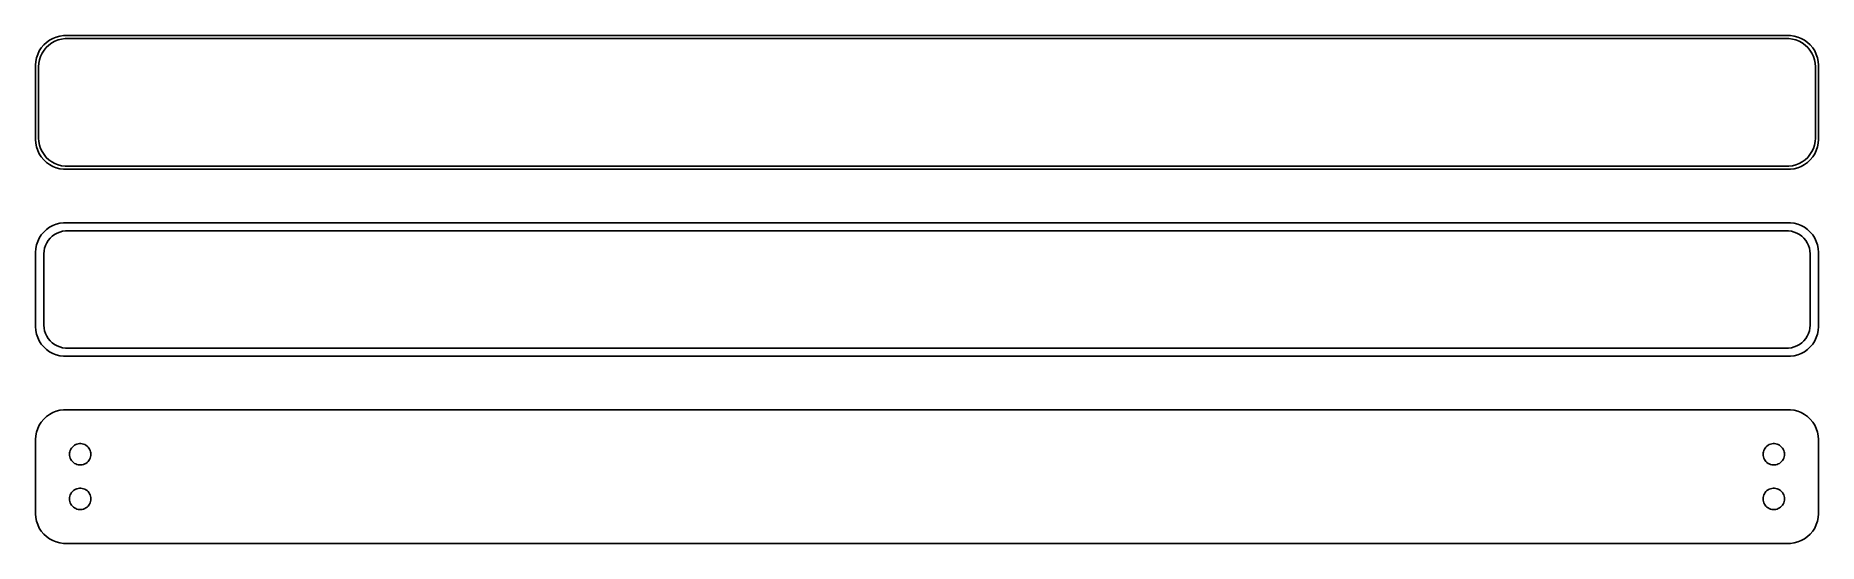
# Model space of a CAD drawing. Header units: metres. Extents: x -150 to 150, y 52 to 137.
import ezdxf

# ---------------------------------------------------------------- set-up
doc = ezdxf.new("R2010")
doc.units = ezdxf.units.M

msp = doc.modelspace()

# ---------------------------------------------------------------- linework, layer by layer
for p, q in [((-149.045, 135.189), (-149.382, 134.659)), ((-148.645, 135.673), (-149.045, 135.189)), ((-148.187, 136.103), (-148.645, 135.673)), ((-148.593, 134.792), (-148.213, 135.252)), ((-148.213, 135.252), (-147.778, 135.66)), ((-147.679, 136.472), (-148.187, 136.103)), ((-147.778, 135.66), (-147.295, 136.011)), ((-147.129, 136.774), (-147.679, 136.472)), ((-147.295, 136.011), (-146.772, 136.298)), ((-146.545, 137.005), (-147.129, 136.774)), ((-146.772, 136.298), (-146.218, 136.518)), ((-145.937, 137.161), (-146.545, 137.005)), ((-146.218, 136.518), (-145.64, 136.666)), ((-145.314, 137.24), (-145.937, 137.161)), ((-145.64, 136.666), (-145.048, 136.741)), ((145.314, 137.24), (-145.314, 137.24)), ((-145.048, 136.741), (145.048, 136.741)), ((145.048, 136.741), (145.64, 136.666)), ((145.937, 137.161), (145.314, 137.24)), ((145.64, 136.666), (146.218, 136.518)), ((146.545, 137.005), (145.937, 137.161)), ((146.218, 136.518), (146.772, 136.298)), ((147.129, 136.774), (146.545, 137.005)), ((146.772, 136.298), (147.295, 136.011)), ((147.679, 136.472), (147.129, 136.774)), ((147.295, 136.011), (147.778, 135.66)), ((148.187, 136.103), (147.679, 136.472)), ((147.778, 135.66), (148.213, 135.252)), ((148.645, 135.673), (148.187, 136.103)), ((148.213, 135.252), (148.593, 134.792)), ((149.045, 135.189), (148.645, 135.673)), ((149.382, 134.659), (149.045, 135.189)), ((-149.961, 132.877), (-150, 132.25)), ((-150, 132.25), (-150, 119.75)), ((-149.843, 133.493), (-149.961, 132.877)), ((-149.649, 134.091), (-149.843, 133.493)), ((-149.382, 134.659), (-149.649, 134.091)), ((-149.5, 132), (-149.463, 132.595)), ((-149.5, 120), (-149.5, 132)), ((-149.463, 132.595), (-149.351, 133.181)), ((-149.351, 133.181), (-149.166, 133.749)), ((-149.166, 133.749), (-148.912, 134.288)), ((-148.912, 134.288), (-148.593, 134.792)), ((148.593, 134.792), (148.912, 134.288)), ((148.912, 134.288), (149.166, 133.749)), ((149.166, 133.749), (149.351, 133.181)), ((149.351, 133.181), (149.463, 132.595)), ((149.649, 134.091), (149.382, 134.659)), ((149.463, 132.595), (149.5, 132)), ((149.5, 132), (149.5, 120)), ((149.843, 133.493), (149.649, 134.091)), ((149.961, 132.877), (149.843, 133.493)), ((150, 132.25), (149.961, 132.877)), ((150, 119.75), (150, 132.25)), ((-149.463, 119.405), (-149.5, 120)), ((149.5, 120), (149.463, 119.405)), ((-150, 119.75), (-149.961, 119.123)), ((-149.961, 119.123), (-149.843, 118.507)), ((-149.843, 118.507), (-149.649, 117.909)), ((-149.649, 117.909), (-149.382, 117.341)), ((-149.351, 118.819), (-149.463, 119.405)), ((-149.382, 117.341), (-149.045, 116.811)), ((-149.166, 118.251), (-149.351, 118.819)), ((-148.912, 117.712), (-149.166, 118.251)), ((-148.593, 117.208), (-148.912, 117.712)), ((-148.213, 116.748), (-148.593, 117.208)), ((148.593, 117.208), (148.213, 116.748)), ((148.912, 117.712), (148.593, 117.208)), ((149.166, 118.251), (148.912, 117.712)), ((149.045, 116.811), (149.382, 117.341)), ((149.351, 118.819), (149.166, 118.251)), ((149.463, 119.405), (149.351, 118.819)), ((149.382, 117.341), (149.649, 117.909)), ((149.649, 117.909), (149.843, 118.507)), ((149.843, 118.507), (149.961, 119.123)), ((149.961, 119.123), (150, 119.75)), ((-149.045, 116.811), (-148.645, 116.327)), ((-148.645, 116.327), (-148.187, 115.897)), ((-147.778, 116.34), (-148.213, 116.748)), ((-148.187, 115.897), (-147.679, 115.528)), ((-147.295, 115.989), (-147.778, 116.34)), ((-147.679, 115.528), (-147.129, 115.226)), ((-146.772, 115.702), (-147.295, 115.989)), ((-147.129, 115.226), (-146.545, 114.995)), ((-146.218, 115.482), (-146.772, 115.702)), ((-146.545, 114.995), (-145.937, 114.839)), ((-145.64, 115.334), (-146.218, 115.482)), ((-145.937, 114.839), (-145.314, 114.76)), ((-145.048, 115.259), (-145.64, 115.334)), ((-145.314, 114.76), (145.314, 114.76)), ((145.048, 115.259), (-145.048, 115.259)), ((145.64, 115.334), (145.048, 115.259)), ((145.314, 114.76), (145.937, 114.839)), ((146.218, 115.482), (145.64, 115.334)), ((145.937, 114.839), (146.545, 114.995)), ((146.772, 115.702), (146.218, 115.482)), ((146.545, 114.995), (147.129, 115.226)), ((147.295, 115.989), (146.772, 115.702)), ((147.129, 115.226), (147.679, 115.528)), ((147.778, 116.34), (147.295, 115.989)), ((147.679, 115.528), (148.187, 115.897)), ((148.213, 116.748), (147.778, 116.34)), ((148.187, 115.897), (148.645, 116.327)), ((148.645, 116.327), (149.045, 116.811)), ((-147.129, 105.274), (-147.679, 104.972)), ((-146.545, 105.505), (-147.129, 105.274)), ((-145.937, 105.661), (-146.545, 105.505)), ((-145.314, 105.74), (-145.937, 105.661)), ((145.314, 105.74), (-145.314, 105.74)), ((145.937, 105.661), (145.314, 105.74)), ((146.545, 105.505), (145.937, 105.661)), ((147.129, 105.274), (146.545, 105.505)), ((147.679, 104.972), (147.129, 105.274)), ((-149.649, 102.591), (-149.843, 101.993)), ((-149.382, 103.159), (-149.649, 102.591)), ((-149.045, 103.689), (-149.382, 103.159)), ((-148.645, 104.173), (-149.045, 103.689)), ((-148.187, 104.603), (-148.645, 104.173)), ((-148.348, 101.924), (-148.141, 102.364)), ((-147.679, 104.972), (-148.187, 104.603)), ((-148.141, 102.364), (-147.88, 102.774)), ((-147.88, 102.774), (-147.571, 103.149)), ((-147.571, 103.149), (-147.216, 103.481)), ((-147.216, 103.481), (-146.823, 103.767)), ((-146.823, 103.767), (-146.398, 104.001)), ((-146.398, 104.001), (-145.946, 104.18)), ((-145.946, 104.18), (-145.475, 104.301)), ((-145.475, 104.301), (-144.993, 104.362)), ((-144.993, 104.362), (144.993, 104.362)), ((144.993, 104.362), (145.475, 104.301)), ((145.475, 104.301), (145.946, 104.18)), ((145.946, 104.18), (146.398, 104.001)), ((146.398, 104.001), (146.823, 103.767)), ((146.823, 103.767), (147.216, 103.481)), ((147.216, 103.481), (147.571, 103.149)), ((147.571, 103.149), (147.88, 102.774)), ((148.187, 104.603), (147.679, 104.972)), ((147.88, 102.774), (148.141, 102.364)), ((148.141, 102.364), (148.348, 101.924)), ((148.645, 104.173), (148.187, 104.603)), ((149.045, 103.689), (148.645, 104.173)), ((149.382, 103.159), (149.045, 103.689)), ((149.649, 102.591), (149.382, 103.159)), ((149.843, 101.993), (149.649, 102.591)), ((-149.961, 101.377), (-150, 100.75)), ((-150, 100.75), (-150, 88.25)), ((-149.843, 101.993), (-149.961, 101.377)), ((-148.619, 100.5), (-148.589, 100.985)), ((-148.619, 88.5), (-148.619, 100.5)), ((-148.589, 100.985), (-148.498, 101.462)), ((-148.498, 101.462), (-148.348, 101.924)), ((148.348, 101.924), (148.498, 101.462)), ((148.498, 101.462), (148.589, 100.985)), ((148.589, 100.985), (148.619, 100.5)), ((148.619, 100.5), (148.619, 88.5)), ((149.961, 101.377), (149.843, 101.993)), ((150, 100.75), (149.961, 101.377)), ((150, 88.25), (150, 100.75)), ((-150, 88.25), (-149.961, 87.6233)), ((-149.961, 87.6233), (-149.843, 87.0066)), ((-149.843, 87.0066), (-149.649, 86.4094)), ((-148.589, 88.015), (-148.619, 88.5)), ((-148.498, 87.5377), (-148.589, 88.015)), ((-148.348, 87.0756), (-148.498, 87.5377)), ((-148.141, 86.6359), (-148.348, 87.0756)), ((148.348, 87.0756), (148.141, 86.6359)), ((148.498, 87.5377), (148.348, 87.0756)), ((148.589, 88.015), (148.498, 87.5377)), ((148.619, 88.5), (148.589, 88.015)), ((149.649, 86.4094), (149.843, 87.0066)), ((149.843, 87.0066), (149.961, 87.6233)), ((149.961, 87.6233), (150, 88.25)), ((-149.649, 86.4094), (-149.382, 85.8412)), ((-149.382, 85.8412), (-149.045, 85.3111)), ((-149.045, 85.3111), (-148.645, 84.8273)), ((-148.645, 84.8273), (-148.187, 84.3974)), ((-148.187, 84.3974), (-147.679, 84.0284)), ((-147.88, 86.2256), (-148.141, 86.6359)), ((-147.571, 85.8512), (-147.88, 86.2256)), ((-147.679, 84.0284), (-147.129, 83.7259)), ((-147.216, 85.5185), (-147.571, 85.8512)), ((-146.823, 85.2329), (-147.216, 85.5185)), ((-146.398, 84.9988), (-146.823, 85.2329)), ((-145.946, 84.8199), (-146.398, 84.9988)), ((-145.475, 84.6991), (-145.946, 84.8199)), ((-144.993, 84.6382), (-145.475, 84.6991)), ((144.993, 84.6382), (-144.993, 84.6382)), ((145.475, 84.6991), (144.993, 84.6382)), ((145.946, 84.8199), (145.475, 84.6991)), ((146.398, 84.9988), (145.946, 84.8199)), ((146.823, 85.2329), (146.398, 84.9988)), ((147.216, 85.5185), (146.823, 85.2329)), ((147.129, 83.7259), (147.679, 84.0284)), ((147.571, 85.8512), (147.216, 85.5185)), ((147.88, 86.2256), (147.571, 85.8512)), ((147.679, 84.0284), (148.187, 84.3974)), ((148.141, 86.6359), (147.88, 86.2256)), ((148.187, 84.3974), (148.645, 84.8273)), ((148.645, 84.8273), (149.045, 85.3111)), ((149.045, 85.3111), (149.382, 85.8412)), ((149.382, 85.8412), (149.649, 86.4094)), ((-147.129, 83.7259), (-146.545, 83.4947)), ((-146.545, 83.4947), (-145.937, 83.3386)), ((-145.937, 83.3386), (-145.314, 83.2599)), ((-145.314, 83.2599), (145.314, 83.2599)), ((145.314, 83.2599), (145.937, 83.3386)), ((145.937, 83.3386), (146.545, 83.4947)), ((146.545, 83.4947), (147.129, 83.7259)), ((-149.045, 72.1889), (-149.382, 71.6588)), ((-148.645, 72.6727), (-149.045, 72.1889)), ((-148.187, 73.1026), (-148.645, 72.6727)), ((-147.679, 73.4716), (-148.187, 73.1026)), ((-147.129, 73.7741), (-147.679, 73.4716)), ((-146.545, 74.0053), (-147.129, 73.7741)), ((-145.937, 74.1614), (-146.545, 74.0053)), ((-145.314, 74.2401), (-145.937, 74.1614)), ((145.314, 74.2401), (-145.314, 74.2401)), ((145.937, 74.1614), (145.314, 74.2401)), ((146.545, 74.0053), (145.937, 74.1614)), ((147.129, 73.7741), (146.545, 74.0053)), ((147.679, 73.4716), (147.129, 73.7741)), ((148.187, 73.1026), (147.679, 73.4716)), ((148.645, 72.6727), (148.187, 73.1026)), ((149.045, 72.1889), (148.645, 72.6727)), ((149.382, 71.6588), (149.045, 72.1889)), ((-149.961, 69.8767), (-150, 69.25)), ((-150, 69.25), (-150, 56.75)), ((-149.843, 70.4934), (-149.961, 69.8767)), ((-149.649, 71.0906), (-149.843, 70.4934)), ((-149.382, 71.6588), (-149.649, 71.0906)), ((149.649, 71.0906), (149.382, 71.6588)), ((149.843, 70.4934), (149.649, 71.0906)), ((149.961, 69.8767), (149.843, 70.4934)), ((150, 69.25), (149.961, 69.8767)), ((150, 56.75), (150, 69.25)), ((-144.3, 66.75), (-144.286, 66.9756)), ((-144.286, 66.5244), (-144.3, 66.75)), ((-144.286, 66.9756), (-144.243, 67.1976)), ((-144.243, 66.3024), (-144.286, 66.5244)), ((-144.243, 67.1976), (-144.174, 67.4126)), ((-144.174, 66.0874), (-144.243, 66.3024)), ((-144.174, 67.4126), (-144.077, 67.6171)), ((-144.077, 65.8828), (-144.174, 66.0874)), ((-144.077, 67.6171), (-143.956, 67.808)), ((-143.956, 67.808), (-143.812, 67.9822)), ((-143.812, 67.9822), (-143.647, 68.1369)), ((-143.647, 68.1369), (-143.464, 68.2698)), ((-143.464, 68.2698), (-143.266, 68.3787)), ((-143.266, 68.3787), (-143.056, 68.4619)), ((-143.056, 68.4619), (-142.837, 68.5181)), ((-142.837, 68.5181), (-142.613, 68.5464)), ((-142.613, 68.5464), (-142.387, 68.5464)), ((-142.387, 68.5464), (-142.163, 68.5181)), ((-142.163, 68.5181), (-141.944, 68.4619)), ((-141.944, 68.4619), (-141.734, 68.3787)), ((-141.734, 68.3787), (-141.536, 68.2698)), ((-141.536, 68.2698), (-141.353, 68.1369)), ((-141.353, 68.1369), (-141.188, 67.9822)), ((-141.188, 67.9822), (-141.044, 67.808)), ((-141.044, 67.808), (-140.923, 67.6171)), ((-140.923, 67.6171), (-140.826, 67.4126)), ((-140.826, 66.0874), (-140.923, 65.8828)), ((-140.826, 67.4126), (-140.757, 67.1976)), ((-140.757, 66.3024), (-140.826, 66.0874)), ((-140.757, 67.1976), (-140.714, 66.9756)), ((-140.714, 66.5244), (-140.757, 66.3024)), ((-140.714, 66.9756), (-140.7, 66.75)), ((-140.7, 66.75), (-140.714, 66.5244)), ((140.7, 66.75), (140.714, 66.9756)), ((140.714, 66.5244), (140.7, 66.75)), ((140.714, 66.9756), (140.757, 67.1976)), ((140.757, 66.3024), (140.714, 66.5244)), ((140.757, 67.1976), (140.826, 67.4126)), ((140.826, 66.0874), (140.757, 66.3024)), ((140.826, 67.4126), (140.923, 67.6171)), ((140.923, 65.8828), (140.826, 66.0874)), ((140.923, 67.6171), (141.044, 67.808)), ((141.044, 67.808), (141.188, 67.9822)), ((141.188, 67.9822), (141.353, 68.1369)), ((141.353, 68.1369), (141.536, 68.2698)), ((141.536, 68.2698), (141.734, 68.3787)), ((141.734, 68.3787), (141.944, 68.4619)), ((141.944, 68.4619), (142.163, 68.5181)), ((142.163, 68.5181), (142.387, 68.5464)), ((142.387, 68.5464), (142.613, 68.5464)), ((142.613, 68.5464), (142.837, 68.5181)), ((142.837, 68.5181), (143.056, 68.4619)), ((143.056, 68.4619), (143.266, 68.3787)), ((143.266, 68.3787), (143.464, 68.2698)), ((143.464, 68.2698), (143.647, 68.1369)), ((143.647, 68.1369), (143.812, 67.9822)), ((143.812, 67.9822), (143.956, 67.808)), ((143.956, 67.808), (144.077, 67.6171)), ((144.077, 67.6171), (144.174, 67.4126)), ((144.174, 66.0874), (144.077, 65.8828)), ((144.174, 67.4126), (144.243, 67.1976)), ((144.243, 66.3024), (144.174, 66.0874)), ((144.243, 67.1976), (144.286, 66.9756)), ((144.286, 66.5244), (144.243, 66.3024)), ((144.286, 66.9756), (144.3, 66.75)), ((144.3, 66.75), (144.286, 66.5244)), ((-143.956, 65.692), (-144.077, 65.8828)), ((-143.812, 65.5178), (-143.956, 65.692)), ((-143.647, 65.3631), (-143.812, 65.5178)), ((-143.464, 65.2302), (-143.647, 65.3631)), ((-143.266, 65.1213), (-143.464, 65.2302)), ((-143.056, 65.0381), (-143.266, 65.1213)), ((-142.837, 64.9819), (-143.056, 65.0381)), ((-142.613, 64.9536), (-142.837, 64.9819)), ((-142.387, 64.9536), (-142.613, 64.9536)), ((-142.163, 64.9819), (-142.387, 64.9536)), ((-141.944, 65.0381), (-142.163, 64.9819)), ((-141.734, 65.1213), (-141.944, 65.0381)), ((-141.536, 65.2302), (-141.734, 65.1213)), ((-141.353, 65.3631), (-141.536, 65.2302)), ((-141.188, 65.5178), (-141.353, 65.3631)), ((-141.044, 65.692), (-141.188, 65.5178)), ((-140.923, 65.8828), (-141.044, 65.692)), ((141.044, 65.692), (140.923, 65.8828)), ((141.188, 65.5178), (141.044, 65.692)), ((141.353, 65.3631), (141.188, 65.5178)), ((141.536, 65.2302), (141.353, 65.3631)), ((141.734, 65.1213), (141.536, 65.2302)), ((141.944, 65.0381), (141.734, 65.1213)), ((142.163, 64.9819), (141.944, 65.0381)), ((142.387, 64.9536), (142.163, 64.9819)), ((142.613, 64.9536), (142.387, 64.9536)), ((142.837, 64.9819), (142.613, 64.9536)), ((143.056, 65.0381), (142.837, 64.9819)), ((143.266, 65.1213), (143.056, 65.0381)), ((143.464, 65.2302), (143.266, 65.1213)), ((143.647, 65.3631), (143.464, 65.2302)), ((143.812, 65.5178), (143.647, 65.3631)), ((143.956, 65.692), (143.812, 65.5178)), ((144.077, 65.8828), (143.956, 65.692)), ((-144.174, 59.9126), (-144.077, 60.1172)), ((-144.077, 60.1172), (-143.956, 60.308)), ((-143.956, 60.308), (-143.812, 60.4822)), ((-143.812, 60.4822), (-143.647, 60.6369)), ((-143.647, 60.6369), (-143.464, 60.7698)), ((-143.464, 60.7698), (-143.266, 60.8787)), ((-143.266, 60.8787), (-143.056, 60.9619)), ((-143.056, 60.9619), (-142.837, 61.0181)), ((-142.837, 61.0181), (-142.613, 61.0464)), ((-142.613, 61.0464), (-142.387, 61.0464)), ((-142.387, 61.0464), (-142.163, 61.0181)), ((-142.163, 61.0181), (-141.944, 60.9619)), ((-141.944, 60.9619), (-141.734, 60.8787)), ((-141.734, 60.8787), (-141.536, 60.7698)), ((-141.536, 60.7698), (-141.353, 60.6369)), ((-141.353, 60.6369), (-141.188, 60.4822)), ((-141.188, 60.4822), (-141.044, 60.308)), ((-141.044, 60.308), (-140.923, 60.1172)), ((-140.923, 60.1172), (-140.826, 59.9126)), ((140.826, 59.9126), (140.923, 60.1172)), ((140.923, 60.1172), (141.044, 60.308)), ((141.044, 60.308), (141.188, 60.4822)), ((141.188, 60.4822), (141.353, 60.6369)), ((141.353, 60.6369), (141.536, 60.7698)), ((141.536, 60.7698), (141.734, 60.8787)), ((141.734, 60.8787), (141.944, 60.9619)), ((141.944, 60.9619), (142.163, 61.0181)), ((142.163, 61.0181), (142.387, 61.0464)), ((142.387, 61.0464), (142.613, 61.0464)), ((142.613, 61.0464), (142.837, 61.0181)), ((142.837, 61.0181), (143.056, 60.9619)), ((143.056, 60.9619), (143.266, 60.8787)), ((143.266, 60.8787), (143.464, 60.7698)), ((143.464, 60.7698), (143.647, 60.6369)), ((143.647, 60.6369), (143.812, 60.4822)), ((143.812, 60.4822), (143.956, 60.308)), ((143.956, 60.308), (144.077, 60.1172)), ((144.077, 60.1172), (144.174, 59.9126)), ((-144.3, 59.25), (-144.286, 59.4756)), ((-144.286, 59.0244), (-144.3, 59.25)), ((-144.286, 59.4756), (-144.243, 59.6976)), ((-144.243, 58.8024), (-144.286, 59.0244)), ((-144.243, 59.6976), (-144.174, 59.9126)), ((-144.174, 58.5874), (-144.243, 58.8024)), ((-144.077, 58.3829), (-144.174, 58.5874)), ((-143.956, 58.192), (-144.077, 58.3829)), ((-143.812, 58.0178), (-143.956, 58.192)), ((-143.647, 57.8631), (-143.812, 58.0178)), ((-143.464, 57.7302), (-143.647, 57.8631)), ((-143.266, 57.6213), (-143.464, 57.7302)), ((-143.056, 57.5381), (-143.266, 57.6213)), ((-142.837, 57.4819), (-143.056, 57.5381)), ((-142.613, 57.4536), (-142.837, 57.4819)), ((-142.387, 57.4536), (-142.613, 57.4536)), ((-142.163, 57.4819), (-142.387, 57.4536)), ((-141.944, 57.5381), (-142.163, 57.4819)), ((-141.734, 57.6213), (-141.944, 57.5381)), ((-141.536, 57.7302), (-141.734, 57.6213)), ((-141.353, 57.8631), (-141.536, 57.7302)), ((-141.188, 58.0178), (-141.353, 57.8631)), ((-141.044, 58.192), (-141.188, 58.0178)), ((-140.923, 58.3829), (-141.044, 58.192)), ((-140.826, 58.5874), (-140.923, 58.3829)), ((-140.826, 59.9126), (-140.757, 59.6976)), ((-140.757, 58.8024), (-140.826, 58.5874)), ((-140.757, 59.6976), (-140.714, 59.4756)), ((-140.714, 59.0244), (-140.757, 58.8024)), ((-140.714, 59.4756), (-140.7, 59.25)), ((-140.7, 59.25), (-140.714, 59.0244)), ((140.7, 59.25), (140.714, 59.4756)), ((140.714, 59.0244), (140.7, 59.25)), ((140.714, 59.4756), (140.757, 59.6976)), ((140.757, 58.8024), (140.714, 59.0244)), ((140.757, 59.6976), (140.826, 59.9126)), ((140.826, 58.5874), (140.757, 58.8024)), ((140.923, 58.3829), (140.826, 58.5874)), ((141.044, 58.192), (140.923, 58.3829)), ((141.188, 58.0178), (141.044, 58.192)), ((141.353, 57.8631), (141.188, 58.0178)), ((141.536, 57.7302), (141.353, 57.8631)), ((141.734, 57.6213), (141.536, 57.7302)), ((141.944, 57.5381), (141.734, 57.6213)), ((142.163, 57.4819), (141.944, 57.5381)), ((142.387, 57.4536), (142.163, 57.4819)), ((142.613, 57.4536), (142.387, 57.4536)), ((142.837, 57.4819), (142.613, 57.4536)), ((143.056, 57.5381), (142.837, 57.4819)), ((143.266, 57.6213), (143.056, 57.5381)), ((143.464, 57.7302), (143.266, 57.6213)), ((143.647, 57.8631), (143.464, 57.7302)), ((143.812, 58.0178), (143.647, 57.8631)), ((143.956, 58.192), (143.812, 58.0178)), ((144.077, 58.3829), (143.956, 58.192)), ((144.174, 58.5874), (144.077, 58.3829)), ((144.174, 59.9126), (144.243, 59.6976)), ((144.243, 58.8024), (144.174, 58.5874)), ((144.243, 59.6976), (144.286, 59.4756)), ((144.286, 59.0244), (144.243, 58.8024)), ((144.286, 59.4756), (144.3, 59.25)), ((144.3, 59.25), (144.286, 59.0244)), ((-150, 56.75), (-149.961, 56.1233)), ((-149.961, 56.1233), (-149.843, 55.5066)), ((-149.843, 55.5066), (-149.649, 54.9094)), ((-149.649, 54.9094), (-149.382, 54.3412)), ((-149.382, 54.3412), (-149.045, 53.8111)), ((149.045, 53.8111), (149.382, 54.3412)), ((149.382, 54.3412), (149.649, 54.9094)), ((149.649, 54.9094), (149.843, 55.5066)), ((149.843, 55.5066), (149.961, 56.1233)), ((149.961, 56.1233), (150, 56.75)), ((-149.045, 53.8111), (-148.645, 53.3273)), ((-148.645, 53.3273), (-148.187, 52.8974)), ((-148.187, 52.8974), (-147.679, 52.5284)), ((-147.679, 52.5284), (-147.129, 52.2259)), ((-147.129, 52.2259), (-146.545, 51.9947)), ((-146.545, 51.9947), (-145.937, 51.8386)), ((-145.937, 51.8386), (-145.314, 51.7599)), ((-145.314, 51.7599), (145.314, 51.7599)), ((145.314, 51.7599), (145.937, 51.8386)), ((145.937, 51.8386), (146.545, 51.9947)), ((146.545, 51.9947), (147.129, 52.2259)), ((147.129, 52.2259), (147.679, 52.5284)), ((147.679, 52.5284), (148.187, 52.8974)), ((148.187, 52.8974), (148.645, 53.3273)), ((148.645, 53.3273), (149.045, 53.8111))]:
    msp.add_line(p, q)

doc.saveas('drawing.dxf')
